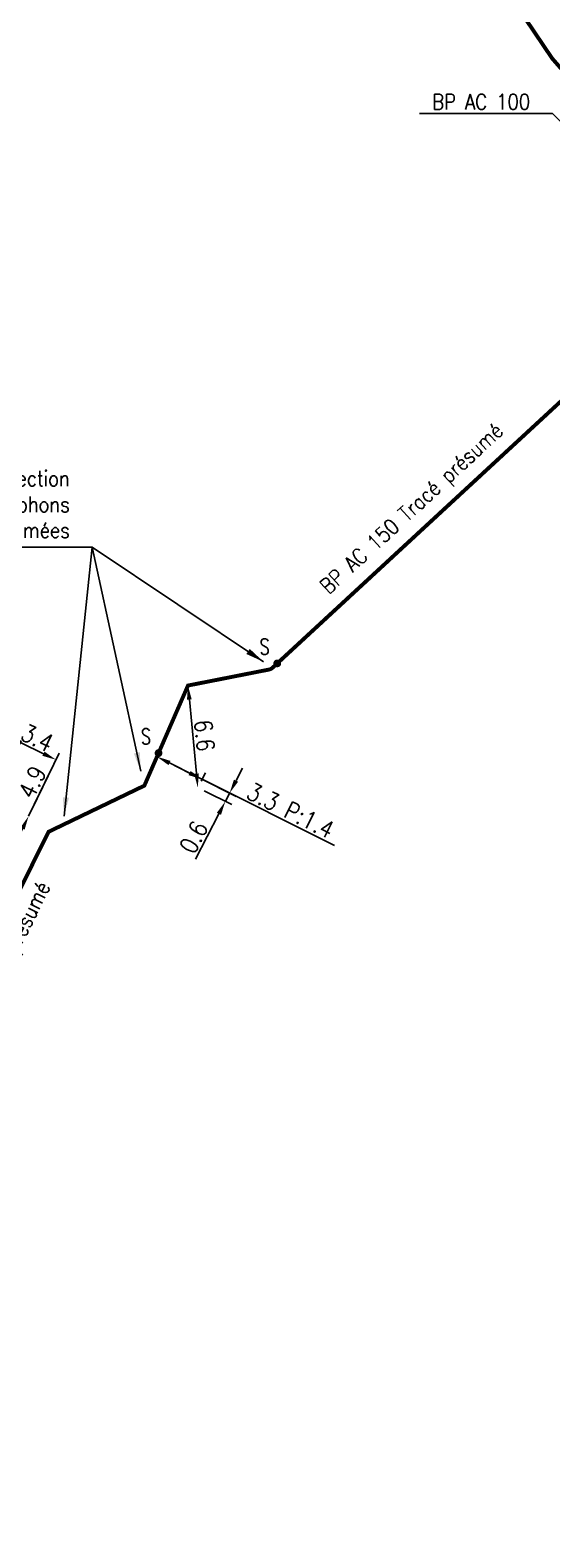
# Model space of a CAD drawing. Header units: millimetres. Extents: x 185000 to 186000, y 127990 to 129010.
# Drawn here: x 185666.2 to 185699.9, y 128353.8 to 128450.6 of the extents above; entities that cross this region are included whole.
import ezdxf
from ezdxf.enums import TextEntityAlignment as Align

# ---------------------------------------------------------------- set-up
doc = ezdxf.new("R2010")
doc.units = ezdxf.units.MM
doc.header["$PDMODE"] = 34
doc.linetypes.add('L_25_AP', pattern=[2000, 1000, 1000])
doc.linetypes.add('L_25_PE', pattern=[2000, 1000, 1000])
doc.layers.get('0').update_dxf_attribs({"linetype": 'CONTINUOUS'})
doc.layers.get('DEFPOINTS').update_dxf_attribs({"linetype": 'CONTINUOUS'})
for name, color, linetype in [('L_150', 1, 'CONTINUOUS'), ('L_300', 7, 'CONTINUOUS'), ('L_340', 7, 'CONTINUOUS')]:
    doc.layers.add(name, color=color, linetype=linetype)
doc.styles.add('G_ROMANS', font='ROMANS.SHX', dxfattribs={"width": 0.75})
doc.styles.get("Standard").update_dxf_attribs({"font": 'romans.shx', "width": 0.85})
doc.dimstyles.get("Standard").update_dxf_attribs({"dimtxt": 1.5, "dimasz": 1.2, "dimexe": 0.625, "dimexo": 0.625, "dimgap": 0.25, "dimtad": 1, "dimdec": 1, "dimzin": 0, "dimdsep": 46, "dimtxsty": 'Standard', "dimcen": -0.5, "dimadec": 0, "dimazin": 0, "dimtfac": 1, "dimtdec": 1, "dimtmove": 0, "dimatfit": 3, "dimfxl": 0, "dimtolj": 1, "dimtzin": 0, "dimarcsym": 0})

# ---------------------------------------------------------------- blocks, each defined once
blk = doc.blocks.new('*D1493')
at = {"layer": 'DEFPOINTS', "color": 0, "linetype": 'Continuous', "transparency": 16777216}
for p in [(185674.412, 128403.818), (185677.043, 128401.831), (185678.818, 128400.943)]:
    blk.add_point(p, dxfattribs=at)
at = {"layer": 'L_150', "color": 0, "linetype": 'Continuous', "lineweight": -2, "transparency": 16777216}
for p, q in [((185674.831, 128403.608), (185679.512, 128401.266)), ((185679.506, 128402.276), (185679.919, 128403.075)), ((185677.462, 128401.621), (185679.237, 128400.733)), ((185679.093, 128401.476), (185678.818, 128400.943)), ((185678.405, 128400.143), (185676.9, 128397.231))]:
    blk.add_line(p, q, dxfattribs=at)
at = {"layer": 'L_150', "color": 0, "linetype": 'Continuous', "transparency": 16777216}
for points in [[(185679.373, 128402.345), (185679.64, 128402.207), (185679.093, 128401.476)], [(185678.271, 128400.212), (185678.538, 128400.075), (185678.818, 128400.943)]]:
    blk.add_solid(points, dxfattribs=at)
at = {"layer": 'L_150', "color": 0, "linetype": 'Continuous', "transparency": 16777216, "insert": (185676.779, 128398.632), "char_height": 1.125, "attachment_point": 5, "rotation": 62.6738}
blk.add_mtext('\\A1;0.6', dxfattribs=at)
blk = doc.blocks.new('*D1494')
at = {"layer": 'DEFPOINTS', "color": 0, "linetype": 'Continuous', "transparency": 16777216}
for p in [(185674.412, 128403.818), (185677.043, 128401.831), (185677.319, 128402.364)]:
    blk.add_point(p, dxfattribs=at)
at = {"layer": 'L_150', "color": 0, "linetype": 'Continuous', "lineweight": -2, "transparency": 16777216}
for p, q in [((185675.217, 128403.415), (185676.514, 128402.766)), ((185677.258, 128402.247), (185677.534, 128402.78)), ((185677.319, 128402.364), (185685.846, 128398.098))]:
    blk.add_line(p, q, dxfattribs=at)
at = {"layer": 'L_150', "color": 0, "linetype": 'Continuous', "transparency": 16777216}
for points in [[(185675.284, 128403.549), (185675.15, 128403.281), (185674.412, 128403.818)], [(185676.581, 128402.9), (185676.447, 128402.632), (185677.319, 128402.364)]]:
    blk.add_solid(points, dxfattribs=at)
at = {"layer": 'L_150', "color": 0, "linetype": 'Continuous', "transparency": 16777216, "insert": (185683.021, 128400.35), "char_height": 1.125, "attachment_point": 5, "rotation": 333.42688}
blk.add_mtext('\\A1;3.3 P:1.4', dxfattribs=at)
blk = doc.blocks.new('*D1495')
at = {"layer": 'DEFPOINTS', "color": 0, "linetype": 'Continuous', "transparency": 16777216}
for p in [(185676.411, 128408.4), (185677.043, 128401.831), (185677.043, 128401.831)]:
    blk.add_point(p, dxfattribs=at)
at = {"layer": 'L_150', "color": 0, "linetype": 'Continuous', "lineweight": -2, "transparency": 16777216}
blk.add_line((185676.498, 128407.504), (185676.957, 128402.727), dxfattribs=at)
at = {"layer": 'L_150', "color": 0, "linetype": 'Continuous', "transparency": 16777216}
for points in [[(185676.647, 128407.519), (185676.348, 128407.49), (185676.411, 128408.4)], [(185677.106, 128402.741), (185676.808, 128402.712), (185677.043, 128401.831)]]:
    blk.add_solid(points, dxfattribs=at)
at = {"layer": 'L_150', "color": 0, "linetype": 'Continuous', "transparency": 16777216, "insert": (185677.474, 128405.187), "char_height": 1.125, "attachment_point": 5, "rotation": 275.4928}
blk.add_mtext('\\A1;6.6', dxfattribs=at)
blk = doc.blocks.new('*D1496')
at = {"layer": 'DEFPOINTS', "color": 0, "linetype": 'Continuous', "transparency": 16777216}
for p in [(185666.142, 128399.995), (185666.142, 128399.995), (185663.994, 128395.591)]:
    blk.add_point(p, dxfattribs=at)
at = {"layer": 'L_340', "color": 0, "linetype": 'Continuous', "lineweight": -2, "transparency": 16777216}
for p, q in [((185666.142, 128399.995), (185667.559, 128402.901)), ((185664.389, 128396.4), (185665.748, 128399.186))]:
    blk.add_line(p, q, dxfattribs=at)
at = {"layer": 'L_340', "color": 0, "linetype": 'Continuous', "transparency": 16777216}
for points in [[(185665.613, 128399.252), (185665.883, 128399.12), (185666.142, 128399.995)], [(185664.254, 128396.466), (185664.524, 128396.334), (185663.994, 128395.591)]]:
    blk.add_solid(points, dxfattribs=at)
at = {"layer": 'L_340', "color": 0, "linetype": 'Continuous', "transparency": 16777216, "insert": (185666.374, 128402.181), "char_height": 1.125, "attachment_point": 5, "rotation": 64.00381}
blk.add_mtext('\\A1;4.9', dxfattribs=at)
blk = doc.blocks.new('*D1497')
at = {"layer": 'DEFPOINTS', "color": 0, "linetype": 'Continuous', "transparency": 16777216}
for p in [(185667.91, 128403.619), (185666.142, 128399.995), (185661.347, 128397.92)]:
    blk.add_point(p, dxfattribs=at)
at = {"layer": 'L_150', "color": 0, "linetype": 'Continuous', "lineweight": -2, "transparency": 16777216}
for p, q in [((185661.553, 128398.341), (185665.052, 128405.515)), ((185665.657, 128404.704), (185667.099, 128404.01)), ((185666.348, 128400.416), (185668.115, 128404.041))]:
    blk.add_line(p, q, dxfattribs=at)
at = {"layer": 'L_150', "color": 0, "linetype": 'Continuous', "transparency": 16777216}
for points in [[(185665.722, 128404.839), (185665.592, 128404.569), (185664.846, 128405.094)], [(185667.164, 128404.145), (185667.034, 128403.875), (185667.91, 128403.619)]]:
    blk.add_solid(points, dxfattribs=at)
at = {"layer": 'L_150', "color": 0, "linetype": 'Continuous', "transparency": 16777216, "insert": (185666.703, 128405.033), "char_height": 1.125, "attachment_point": 5, "rotation": 334.29436}
blk.add_mtext('\\A1;3.4', dxfattribs=at)
blk = doc.blocks.new('L_300_11')
at = {"color": 0, "linetype": 'Continuous', "const_width": 0.248, "flags": 128}
blk.add_lwpolyline([(-0.126, 0, 1), (0.126, 0, 1)], format="xyb", close=True, dxfattribs=at)
at = {"linetype": 'Continuous', "style": 'G_ROMANS', "width": 0.75}
blk.add_attdef('S', text='', height=1, dxfattribs=at).set_placement((0, 1.35), align=Align.MIDDLE_CENTER)
at = {"color": 0, "linetype": 'Continuous', "width": 0.75, "flags": 3}
for tag, p in [('DEF_LEG', (0, -5)), ('DEF_COUP', (0, -7.5)), ('DEF_TYPE', (0, -10))]:
    blk.add_attdef(tag, text='', height=1.2, dxfattribs=at).set_placement(p, align=Align.MIDDLE)

msp = doc.modelspace()

# ---------------------------------------------------------------- linework, layer by layer
at = {"layer": 'L_150', "linetype": 'L_25_PE', "flags": 128}
msp.add_lwpolyline([(185628.137, 128550.456, 0.25, 0.25, 0), (185629.953, 128549.005, 0.25, 0.25, 0), (185632.831, 128546.518, 0.25, 0.25, 0), (185634.058, 128545.933, 0.25, 0.25, 0), (185635.842, 128545.081, 0.25, 0.25, 0), (185637.014, 128544.18, 0.25, 0.25, 0), (185637.933, 128543.143, 0.25, 0.25, 0), (185640.459, 128540.291, 0.25, 0.25, 0), (185659.209, 128509.799, 0.25, 0.25, 0), (185670.187, 128493.522, 0.25, 0.25, 0), (185686.496, 128467.97, 0.25, 0.25, 0), (185686.83, 128467.716, 0.25, 0.25, 0), (185687.097, 128467.345, 0.25, 0.25, 0), (185690.928, 128462.022, 0.25, 0.25, 0), (185699.878, 128448.77, 0.25, 0.25, 0), (185704.307, 128443.732, 0.25, 0.25, 0), (185704.307, 128443.732, 0.25, 0.25, 0), (185705.547, 128442.229, 0.25, 0.25, 0), (185708.255, 128438.948, 0.25, 0.25, 0), (185709.508, 128437.43, 0.25, 0.25, 0), (185711.408, 128435.129, 0.25, 0.25, 0), (185711.408, 128435.129, 0.25, 0.25, 0), (185711.408, 128435.129, 0, 0, 0)], format="xyseb", dxfattribs=at)
at = {"layer": 'L_150', "linetype": 'L_25_AP', "ltscale": 0.5, "const_width": 0.25, "flags": 128}
msp.add_lwpolyline([(185601.89, 128197.406), (185596.002, 128203.739), (185595.965, 128203.979), (185595.172, 128209.013), (185595.172, 128209.013), (185593.91, 128218.733), (185593.91, 128218.733), (185593.91, 128218.733), (185592.169, 128230.513), (185591.913, 128232.245), (185590.077, 128244.574), (185590.077, 128244.574), (185590.003, 128251.846), (185590.003, 128251.846), (185590.423, 128263.888), (185590.423, 128263.888), (185590.423, 128263.888), (185590.423, 128263.888), (185590.423, 128263.888), (185590.423, 128263.888), (185590.423, 128263.888), (185590.423, 128263.888), (185590.423, 128263.888), (185590.423, 128263.888), (185590.423, 128263.888), (185590.423, 128263.888), (185590.423, 128263.888), (185590.423, 128263.888), (185590.423, 128263.888), (185590.423, 128263.888), (185590.423, 128263.888), (185590.423, 128263.888), (185591.291, 128277.779), (185591.291, 128277.779), (185591.291, 128277.779), (185593.257, 128289.731), (185593.257, 128289.731), (185594.564, 128293.274), (185594.564, 128293.274), (185598.534, 128302.773), (185598.534, 128302.773), (185605.142, 128312.798), (185605.142, 128312.798), (185613.512, 128321.24), (185613.512, 128321.24), (185622.169, 128329.392), (185622.169, 128329.392), (185624.156, 128331.364), (185624.156, 128331.364), (185627.16, 128334.021), (185627.16, 128334.021), (185632.64, 128339.582), (185638.263, 128348.382), (185639.101, 128349.694), (185639.101, 128349.694), (185643.092, 128355.926), (185643.092, 128355.926), (185645.517, 128359.835), (185645.517, 128359.835), (185645.517, 128359.835), (185651.858, 128369.999), (185651.858, 128369.999), (185657.57, 128380.492), (185657.57, 128380.492), (185658.837, 128381.06), (185665.212, 128394.52), (185665.442, 128394.984), (185665.672, 128395.447), (185667.427, 128398.984), (185673.599, 128401.954), (185674.412, 128403.818), (185674.513, 128404.049), (185676.411, 128408.4), (185681.62, 128409.426, 0.138492), (185681.863, 128409.549), (185682.163, 128409.826), (185705.457, 128431.339), (185707.367, 128433.103), (185710.765, 128435.908), (185721.737, 128444.188)], format="xyb", dxfattribs=at)

# ---------------------------------------------------------------- block references
at = {"layer": 'L_300', "ltscale": 0.5}
ref = msp.add_blockref('L_300_11', (185682.163, 128409.826), dxfattribs=dict(at, rotation=37.05825305364389))
ref.add_attrib('S', 'S', dxfattribs={"layer": '0', "linetype": 'Continuous', "height": 1, "style": 'G_ROMANS', "width": 0.75}).set_placement((185681.35, 128410.903), align=Align.MIDDLE_CENTER)
ref = msp.add_blockref('L_300_11', (185674.513, 128404.049), dxfattribs=dict(at, rotation=37.05825305364389))
ref.add_attrib('S', 'S', dxfattribs={"layer": '0', "linetype": 'Continuous', "height": 1, "style": 'G_ROMANS', "width": 0.75}).set_placement((185673.699, 128405.126), align=Align.MIDDLE_CENTER)

# ---------------------------------------------------------------- texts
at = {"layer": 'L_150', "linetype": 'Continuous', "width": 0.85}
for s, rotation, p in [('BP AC 150 Tracé présumé', 42.72338, (185690.919, 128419.695)), ('Tracé présumé', 63.61021, (185665.379, 128391.789))]:
    msp.add_text(s, height=1, rotation=rotation, dxfattribs=at).set_placement(p, align=Align.MIDDLE)
at = {"layer": 'L_150', "linetype": 'Continuous', "char_height": 1, "attachment_point": 6}
for s, insert in [('BP AC 100', (185698.453, 128445.982)), ('Changements de direction\\P+ Siphons\\PPositions présumées', (185668.792, 128419.9))]:
    msp.add_mtext(s, dxfattribs=dict(at, insert=insert))

# ---------------------------------------------------------------- dimensions: what is measured, and where the dimension line sits
at = {"layer": 'L_150', "linetype": 'Continuous'}
for base, p1, p2, angle, override, picture, middle in [((185677.043, 128401.831), (185676.411, 128408.4), (185677.043, 128401.831), 95.4928, {"dimscale": 0.75}, '*D1495', (185677.474, 128405.187)), ((185667.91, 128403.619), (185661.347, 128397.92), (185666.142, 128399.995), 154.29436, {"dimscale": 0.75, "dimatfit": 0}, '*D1497', (185666.703, 128405.033))]:
    dim = msp.add_linear_dim(base=base, p1=p1, p2=p2, angle=angle, dimstyle='Standard', override=override, dxfattribs=at)
    dim.commit()
    dim.dimension.update_dxf_attribs({"geometry": picture, "text_midpoint": middle})
dim = msp.add_linear_dim(base=(185678.818, 128400.943), p1=(185674.412, 128403.818), p2=(185677.043, 128401.831), angle=62.6738, dimstyle='Standard', override={"dimscale": 0.75, "dimatfit": 0}, dxfattribs=at)
dim.commit()
dim.dimension.update_dxf_attribs({"geometry": '*D1493', "text_midpoint": (185677.445, 128398.287), "dimtype": 160})
dim = msp.add_linear_dim(base=(185677.319, 128402.364), p1=(185674.412, 128403.818), p2=(185677.043, 128401.831), angle=153.42688, text='3.3 P:1.4', dimstyle='Standard', override={"dimscale": 0.75}, dxfattribs=at)
dim.commit()
dim.dimension.update_dxf_attribs({"geometry": '*D1494', "text_midpoint": (185682.685, 128399.679), "dimtype": 160})
at = {"layer": 'L_340', "linetype": 'Continuous'}
dim = msp.add_linear_dim(base=(185666.142, 128399.995), p1=(185663.994, 128395.591), p2=(185666.142, 128399.995), angle=244.00381, dimstyle='Standard', override={"dimscale": 0.75}, dxfattribs=at)
dim.commit()
dim.dimension.update_dxf_attribs({"geometry": '*D1496', "text_midpoint": (185667.048, 128401.853), "dimtype": 160})

# ---------------------------------------------------------------- leaders
at = {"layer": 'L_150', "linetype": 'Continuous', "annotation_type": 0, "has_hookline": 1, "hookline_direction": 1}
for points, text_width in [([(185709.351, 128435.817), (185699.903, 128445.232), (185698.703, 128445.232)], 7.124), ([(185681.279, 128409.927), (185670.242, 128417.317), (185669.042, 128417.317)], 16.879)]:
    msp.add_leader(points, dimstyle='Standard', dxfattribs=dict(at, text_width=text_width))
at = {"layer": 'L_150', "linetype": 'Continuous'}
for points in [[(185668.423, 128399.998), (185670.242, 128417.317)], [(185673.371, 128402.892), (185670.242, 128417.317)]]:
    msp.add_leader(points, dimstyle='Standard', dxfattribs=at)

doc.saveas('drawing.dxf')
